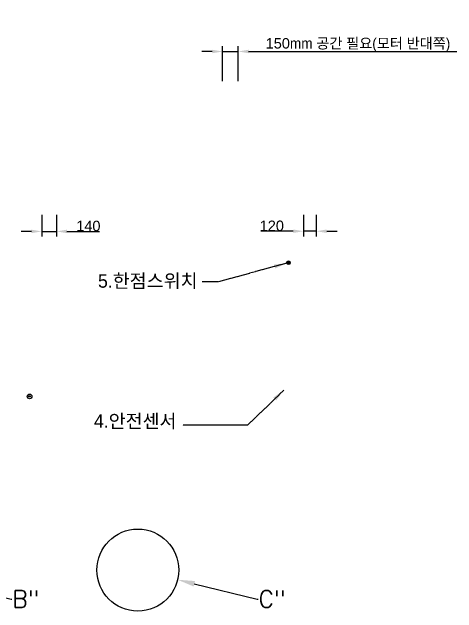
# Model space of a CAD drawing. Header units: millimetres. Extents: x 150937 to 394412, y 327166 to 584759.
# Drawn here: x 234810 to 239092, y 411762 to 417544 of the extents above; entities that cross this region are included whole.
import ezdxf
from ezdxf import colors
from ezdxf.entities.mleader import LeaderData, LeaderLine
from ezdxf.math import Vec2, Vec3

# ---------------------------------------------------------------- set-up
doc = ezdxf.new("R2010")
doc.units = ezdxf.units.MM
doc.linetypes.add('CEN', pattern=[62, 60, -1, 0, -1])
doc.layers.add('지시선', color=1, linetype='CEN', lineweight=20)
doc.layers.add('지시선문자', color=40, linetype='Continuous', lineweight=20)
doc.styles.add('ROMANS', font='romans.shx')
doc.styles.get("Standard").update_dxf_attribs({"font": 'arial.ttf'})
doc.styles.add('돋움', font='')
doc.styles.get('돋움').set_extended_font_data('Dotum')
doc.dimstyles.new('ISO-25', dxfattribs={"dimtxt": 2.5, "dimasz": 2.5, "dimexe": 1.25, "dimexo": 0.625, "dimtad": 1, "dimtxsty": 'Standard', "dimcen": 2.5, "dimadec": 0, "dimazin": 0, "dimtfac": 1, "dimtmove": 0, "dimatfit": 3, "dimfxl": 0, "dimarcsym": 0})
doc.dimstyles.new('양쪽화살표지름', dxfattribs={"dimtxt": 3.5, "dimasz": 3.5, "dimexe": 2, "dimexo": 1.5, "dimgap": 0.8, "dimtad": 1, "dimdsep": 46, "dimtxsty": 'Standard', "dimcen": 0, "dimclrd": 1, "dimclre": 1, "dimclrt": 2, "dimazin": 2, "dimtfac": 1, "dimtmove": 0, "dimatfit": 1, "dimfxl": 0, "dimlwd": 25, "dimlwe": 25, "dimarcsym": 0})

# ---------------------------------------------------------------- blocks, each defined once
blk = doc.blocks.new('photo_sensor')
blk.add_lwpolyline([(-14, 5.2), (0, 5.2), (0, -5.2), (-14, -5.2)], close=True)
at = {"color": 1}
blk.add_circle((-7, 0), 22.4, dxfattribs=at)
blk = doc.blocks.new('*D80')
at = {"color": 161, "lineweight": -2, "transparency": 16777216}
for p, q in [((-2641.7, -50), (-2641.7, -259.2)), ((-2500, -50), (-2500, -259.2)), ((-2741.7, -209.2), (-2841.7, -209.2)), ((-2641.7, -209.2), (-2500, -209.2)), ((-2400, -209.2), (-2087.6, -209.2))]:
    blk.add_line(p, q, dxfattribs=at)
at = {"color": 161, "transparency": 16777216}
for points in [[(-2741.7, -192.5), (-2741.7, -225.9), (-2641.7, -209.2)], [(-2400, -192.5), (-2400, -225.9), (-2500, -209.2)]]:
    blk.add_solid(points, dxfattribs=at)
at = {"color": 6, "transparency": 16777216, "insert": (-2193.8, -157.5), "char_height": 100, "attachment_point": 5}
blk.add_mtext('140', dxfattribs=at)
blk = doc.blocks.new('*D81')
at = {"color": 161, "lineweight": -2, "transparency": 16777216}
for p, q in [((-121.8, -50), (-121.8, -257.5)), ((0, -50), (0, -257.5)), ((-221.8, -207.5), (-534.2, -207.5)), ((0, -207.5), (-121.8, -207.5)), ((100, -207.5), (200, -207.5))]:
    blk.add_line(p, q, dxfattribs=at)
at = {"color": 161, "transparency": 16777216}
for points in [[(-221.8, -190.9), (-221.8, -224.2), (-121.8, -207.5)], [(100, -190.9), (100, -224.2), (0, -207.5)]]:
    blk.add_solid(points, dxfattribs=at)
at = {"color": 6, "transparency": 16777216, "insert": (-428, -155.8), "char_height": 100, "attachment_point": 5}
blk.add_mtext('120', dxfattribs=at)
blk = doc.blocks.new('*D76')
at = {"color": 161, "lineweight": -2, "transparency": 16777216}
for p, q in [((5000, 4100), (5000, 4434.4)), ((5150, 4100), (5150, 4434.4)), ((4900, 4384.4), (4800, 4384.4)), ((5000, 4384.4), (5150, 4384.4)), ((5250, 4384.4), (7255.4, 4384.4))]:
    blk.add_line(p, q, dxfattribs=at)
at = {"color": 161, "transparency": 16777216}
for points in [[(4900, 4401.1), (4900, 4367.8), (5000, 4384.4)], [(5250, 4401.1), (5250, 4367.8), (5150, 4384.4)]]:
    blk.add_solid(points, dxfattribs=at)
at = {"color": 6, "transparency": 16777216, "insert": (6302.7, 4448), "char_height": 100, "attachment_point": 5}
blk.add_mtext('150{\\fGulim|b0|i0|c129|p50;mm 공간 필요(모터 반대쪽)}', dxfattribs=at)
blk = doc.blocks.new('arrow_B')
blk.add_circle((0, 0), 394.4)
at = {"layer": '지시선문자'}
ml = blk.add_multileader_mtext('Standard', dxfattribs=at)
ml.set_content('B"', color=256, style='ROMANS')
ml.set_leader_properties(color=1)
ml.build(insert=Vec2(0, 0))
ml.multileader.update_dxf_attribs({"arrow_head_size": 165})
ctx = ml.context
ctx.base_point, ctx.char_height, ctx.arrow_head_size, ctx.landing_gap_size, ctx.plane_origin = Vec3(1158, -278.5), 165, 165, 3.3, Vec3(-813.1, 1867.3)
notes = []
notes.append((ctx, [(1, (1, 1, 0), (1150, -278.5), (1, 0), 8, [(0, [(383.3, -92.8)], 0, [])])]))
ctx.mtext.insert, ctx.mtext.flow_direction = Vec3(1161.3, -196), 5
for ctx, leaders in notes:
    for number, flags, end, landing, length, lines in leaders:
        leader = LeaderData()
        leader.index, (leader.has_last_leader_line, leader.has_dogleg_vector, leader.attachment_direction) = number, flags
        leader.last_leader_point, leader.dogleg_vector, leader.dogleg_length = Vec3(end), Vec3(landing), length
        for number, points, colour, breaks in lines:
            line = LeaderLine()
            line.index, line.vertices, line.color, line.breaks = number, Vec3.list(points), colors.encode_raw_color(colour), breaks
            leader.lines.append(line)
        ctx.leaders.append(leader)
blk = doc.blocks.new('arrow_C')
blk.add_circle((0, 0), 394.4)
at = {"layer": '지시선문자'}
ml = blk.add_multileader_mtext('Standard', dxfattribs=at)
ml.set_content('C"', color=256, style='ROMANS')
ml.set_leader_properties(color=1)
ml.build(insert=Vec2(0, 0))
ml.multileader.update_dxf_attribs({"arrow_head_size": 165})
ctx = ml.context
ctx.base_point, ctx.char_height, ctx.arrow_head_size, ctx.landing_gap_size, ctx.plane_origin = Vec3(1158, -278.5), 165, 165, 3.3, Vec3(-813.1, 1867.3)
notes = []
notes.append((ctx, [(1, (1, 1, 0), (1150, -278.5), (1, 0), 8, [(0, [(383.3, -92.8)], 0, [])])]))
ctx.mtext.insert, ctx.mtext.flow_direction = Vec3(1161.3, -196), 5
for ctx, leaders in notes:
    for number, flags, end, landing, length, lines in leaders:
        leader = LeaderData()
        leader.index, (leader.has_last_leader_line, leader.has_dogleg_vector, leader.attachment_direction) = number, flags
        leader.last_leader_point, leader.dogleg_vector, leader.dogleg_length = Vec3(end), Vec3(landing), length
        for number, points, colour, breaks in lines:
            line = LeaderLine()
            line.index, line.vertices, line.color, line.breaks = number, Vec3.list(points), colors.encode_raw_color(colour), breaks
            leader.lines.append(line)
        ctx.leaders.append(leader)
blk = doc.blocks.new('지시선_photosensor')
at = {"layer": '지시선문자', "insert": (-1033.6, -226), "char_height": 130, "attachment_point": 3, "style": '돋움'}
blk.add_mtext('4.안전센서', dxfattribs=at)
at = {"layer": '지시선', "annotation_type": 0, "has_hookline": 1, "hookline_direction": 1, "text_width": 852.7}
blk.add_leader([(-0.9, 5.3), (-350.3, -332.4), (-973.6, -332.4)], dimstyle='양쪽화살표지름', override={"dimasz": 120, "dimgap": 0.8, "dimtad": 0}, dxfattribs=at)
blk = doc.blocks.new('1point')
blk.add_hatch(color=1).paths.add_polyline_path([(17.6, 0, 1), (-17.6, 0, 1)])
at = {"color": 1}
blk.add_circle((0, 0), 17.6, dxfattribs=at)
at = {"layer": '지시선문자', "insert": (-875.5, -110.3), "char_height": 130, "width": 1034.532, "attachment_point": 3, "style": '돋움'}
blk.add_mtext('{\\C256;5.한점스위치}', dxfattribs=at)
at = {"layer": '지시선'}
blk.add_leader([(-17, -4.6), (-680.8, -184.9), (-830, -184.6)], dimstyle='양쪽화살표지름', override={"dimasz": 120, "dimgap": 0.8, "dimtad": 0}, dxfattribs=at)
blk = doc.blocks.new('치수선_120_140')
dim = blk.add_linear_dim(base=(0, -207.5), p1=(-121.8, 0), p2=(0, 0), text='120', dimstyle='ISO-25', override={"dimtxt": 100, "dimasz": 100, "dimexe": 50, "dimexo": 50, "dimdec": 0, "dimclrd": 161, "dimclre": 161, "dimclrt": 6})
dim.commit()
dim.dimension.update_dxf_attribs({"geometry": '*D81', "text_midpoint": (-428, -207.5), "dimtype": 128})
dim = blk.add_linear_dim(base=(-2500, -209.2), p1=(-2641.7, 0), p2=(-2500, 0), text='140', dimstyle='ISO-25', override={"dimtxt": 100, "dimasz": 100, "dimexe": 50, "dimexo": 50, "dimdec": 0, "dimclrd": 161, "dimclre": 161, "dimclrt": 6})
dim.commit()
dim.dimension.update_dxf_attribs({"geometry": '*D80', "text_midpoint": (-2193.8, -157.5)})
blk = doc.blocks.new('치수선_bearing_space')
dim = blk.add_linear_dim(base=(150, 884.4), p1=(0, 0), p2=(150, 0), text='<>{\\fGulim|b0|i0|c129|p50;mm 공간 필요(모터 반대쪽)}', dimstyle='ISO-25', override={"dimtxt": 100, "dimasz": 100, "dimexe": 50, "dimexo": 600, "dimdec": 0, "dimclrd": 161, "dimclre": 161, "dimclrt": 6})
dim.commit()
dim.dimension.update_dxf_attribs({"geometry": '*D76', "text_midpoint": (1302.7, 948), "insert": (-5000, -3500)})

msp = doc.modelspace()

# ---------------------------------------------------------------- block references
for name, p in [('치수선_bearing_space', (236837.029, 416279.557)), ('치수선_120_140', (237738.444, 415642.243)), ('1point', (237470.587, 415131.56)), ('photo_sensor', (234985.978, 413845.687)), ('지시선_photosensor', (237426.337, 413899.798)), ('arrow_B', (233651.672, 412174.542)), ('arrow_C', (236020.93, 412174.542))]:
    msp.add_blockref(name, p)

doc.saveas('drawing.dxf')
